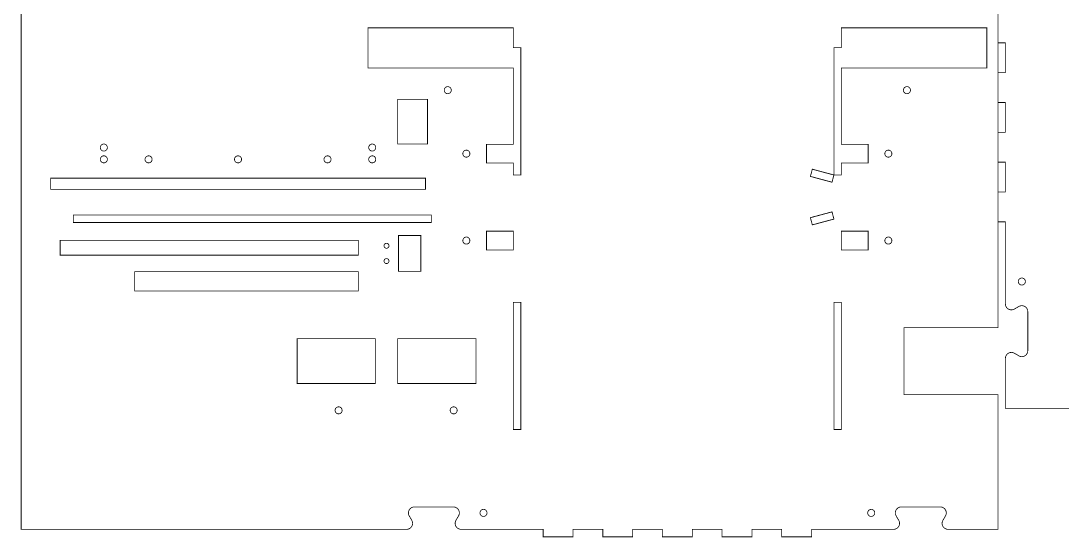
# Model space of a CAD drawing. Extents: x 0 to 2514, y 0 to 1335.
# Drawn here: x 0 to 1257, y 0 to 623 of the extents above; entities that cross this region are included whole.
import ezdxf

# ---------------------------------------------------------------- set-up
doc = ezdxf.new("R2010")
doc.units = 0
doc.layers.get('0').update_dxf_attribs({"linetype": 'CONTINUOUS'})

msp = doc.modelspace()

# ---------------------------------------------------------------- linework, layer by layer
at = {"color": 0, "const_width": 0.9449}
for points in [[(0.4724, 1325.5), (0.4724, 9.4818), (465.708, 9.4818), (465.828, 9.4818), (466.189, 9.4978), (466.662, 9.5451), (467.129, 9.623), (467.588, 9.731), (468.036, 9.8681), (468.472, 10.0334), (468.897, 10.2265), (469.308, 10.4464), (469.704, 10.6923), (470.085, 10.9638), (470.446, 11.2597), (470.789, 11.5794), (471.111, 11.9223), (471.412, 12.2874), (471.69, 12.6743), (471.883, 12.9779), (471.944, 13.0817), (472.004, 13.1855), (472.169, 13.5052), (472.365, 13.9393), (472.532, 14.3825), (472.668, 14.8333), (472.772, 15.2901), (472.849, 15.7514), (472.893, 16.2158), (472.908, 16.6817), (472.893, 17.1476), (472.849, 17.6119), (472.772, 18.0733), (472.668, 18.5301), (472.532, 18.981), (472.365, 19.4242), (472.169, 19.8583), (472.004, 20.1778), (471.944, 20.2817), (468.826, 25.6818), (468.747, 25.8186), (468.535, 26.2426), (468.294, 26.8236), (468.106, 27.421), (467.971, 28.0315), (467.889, 28.6512), (467.861, 29.2771), (467.889, 29.9051), (467.943, 30.3765), (467.971, 30.5319), (467.999, 30.6875), (468.108, 31.1493), (468.297, 31.7487), (468.537, 32.3272), (468.826, 32.8817), (469.162, 33.409), (469.543, 33.9063), (469.968, 34.37), (470.313, 34.6957), (470.433, 34.7972), (470.554, 34.8986), (470.935, 35.1821), (471.465, 35.5196), (472.021, 35.8083), (472.599, 36.0475), (473.196, 36.2357), (473.807, 36.3715), (474.431, 36.454), (474.904, 36.4818), (475.061, 36.4818), (522.121, 36.4818), (522.278, 36.4818), (522.751, 36.454), (523.375, 36.3715), (523.986, 36.2357), (524.583, 36.0475), (525.16, 35.8083), (525.717, 35.5196), (526.247, 35.1821), (526.628, 34.8986), (526.749, 34.7972), (526.869, 34.6957), (527.214, 34.37), (527.639, 33.9063), (528.019, 33.409), (528.356, 32.8817), (528.644, 32.3272), (528.885, 31.7487), (529.074, 31.1493), (529.183, 30.6875), (529.211, 30.5319), (529.239, 30.3765), (529.293, 29.9051), (529.321, 29.2771), (529.293, 28.6512), (529.211, 28.0315), (529.075, 27.421), (528.887, 26.8236), (528.647, 26.2426), (528.435, 25.8186), (528.356, 25.6818), (525.238, 20.2817), (525.158, 20.145), (524.946, 19.7208), (524.706, 19.1399), (524.518, 18.5424), (524.382, 17.9321), (524.301, 17.3122), (524.274, 16.6864), (524.3, 16.0583), (524.356, 15.5871), (524.383, 15.4314), (524.41, 15.276), (524.519, 14.8143), (524.71, 14.2149), (524.949, 13.6363), (525.238, 13.0818), (525.574, 12.5545), (525.954, 12.0573), (526.379, 11.5935), (526.724, 11.2678), (526.846, 11.1662), (526.967, 11.0648), (527.347, 10.7815), (527.878, 10.444), (528.433, 10.1552), (529.011, 9.916), (529.607, 9.7279), (530.218, 9.592), (530.842, 9.5096), (531.315, 9.4818), (531.474, 9.4818), (630.474, 9.4818), (630.474, 0.4818), (666.474, 0.4818), (666.474, 9.4818), (702.474, 9.4818), (702.474, 0.4818), (738.474, 0.4818), (738.474, 9.4818), (774.474, 9.4818), (774.474, 0.4818), (810.474, 0.4818), (810.474, 9.4818), (846.474, 9.4818), (846.474, 0.4818), (882.474, 0.4818), (882.474, 9.4818), (918.474, 9.4818), (918.474, 0.4818), (954.474, 0.4818), (954.474, 9.4818), (1053.47, 9.4818), (1053.59, 9.4818), (1053.95, 9.4978), (1054.43, 9.5451), (1054.89, 9.623), (1055.35, 9.731), (1055.8, 9.8681), (1056.24, 10.0334), (1056.66, 10.2265), (1057.07, 10.4464), (1057.47, 10.6923), (1057.85, 10.9638), (1058.21, 11.2597), (1058.55, 11.5794), (1058.88, 11.9223), (1059.18, 12.2874), (1059.46, 12.6743), (1059.65, 12.9779), (1059.71, 13.0817), (1059.77, 13.1855), (1059.94, 13.5052), (1060.13, 13.9393), (1060.3, 14.3825), (1060.43, 14.8333), (1060.54, 15.2901), (1060.61, 15.7514), (1060.66, 16.2158), (1060.67, 16.6817), (1060.66, 17.1476), (1060.61, 17.6119), (1060.54, 18.0733), (1060.43, 18.5301), (1060.3, 18.981), (1060.13, 19.4242), (1059.94, 19.8583), (1059.77, 20.1778), (1059.71, 20.2817), (1056.59, 25.6818), (1056.53, 25.7856), (1056.37, 26.1053), (1056.17, 26.5393), (1056, 26.9825), (1055.87, 27.4333), (1055.76, 27.8901), (1055.69, 28.3514), (1055.64, 28.8158), (1055.63, 29.2817), (1055.64, 29.7476), (1055.69, 30.2121), (1055.76, 30.6733), (1055.87, 31.1303), (1056, 31.581), (1056.17, 32.0242), (1056.37, 32.4583), (1056.53, 32.7779), (1056.59, 32.8817), (1056.65, 32.9857), (1056.85, 33.2893), (1057.12, 33.676), (1057.43, 34.0412), (1057.75, 34.3842), (1058.09, 34.7039), (1058.45, 34.9997), (1058.83, 35.2711), (1059.23, 35.5171), (1059.64, 35.7371), (1060.06, 35.9301), (1060.5, 36.0956), (1060.95, 36.2326), (1061.41, 36.3406), (1061.87, 36.4185), (1062.35, 36.4658), (1062.71, 36.4818), (1062.83, 36.4818), (1109.89, 36.4818), (1110.01, 36.4818), (1110.37, 36.4658), (1110.84, 36.4185), (1111.31, 36.3406), (1111.76, 36.2326), (1112.21, 36.0956), (1112.65, 35.9301), (1113.07, 35.7371), (1113.49, 35.5171), (1113.88, 35.2711), (1114.26, 34.9997), (1114.62, 34.7039), (1114.97, 34.3842), (1115.29, 34.0412), (1115.59, 33.676), (1115.87, 33.2893), (1116.06, 32.9857), (1116.12, 32.8817), (1116.18, 32.7779), (1116.35, 32.4583), (1116.54, 32.0242), (1116.71, 31.581), (1116.84, 31.1303), (1116.95, 30.6733), (1117.02, 30.2121), (1117.07, 29.7476), (1117.09, 29.2817), (1117.07, 28.8158), (1117.02, 28.3514), (1116.95, 27.8901), (1116.84, 27.4333), (1116.71, 26.9825), (1116.54, 26.5393), (1116.35, 26.1053), (1116.18, 25.7856), (1116.12, 25.6818), (1113, 20.2817), (1112.93, 20.145), (1112.71, 19.7208), (1112.47, 19.1399), (1112.28, 18.5424), (1112.15, 17.9321), (1112.07, 17.3122), (1112.04, 16.6864), (1112.07, 16.0583), (1112.12, 15.5871), (1112.15, 15.4314), (1112.18, 15.276), (1112.28, 14.8143), (1112.48, 14.2149), (1112.72, 13.6363), (1113, 13.0818), (1113.34, 12.5545), (1113.72, 12.0573), (1114.14, 11.5935), (1114.49, 11.2678), (1114.61, 11.1662), (1114.73, 11.0648), (1115.11, 10.7815), (1115.64, 10.444), (1116.2, 10.1552), (1116.78, 9.916), (1117.37, 9.7279), (1117.98, 9.592), (1118.61, 9.5096), (1119.08, 9.4818), (1119.24, 9.4818), (1179.47, 9.4818), (1179.47, 171.95), (1066.09, 171.95), (1066.09, 252.95), (1179.47, 252.95), (1179.47, 632.499)], [(1350.94, 155.499), (1188.47, 155.499), (1188.47, 215.733), (1188.47, 215.853), (1188.49, 216.214), (1188.54, 216.688), (1188.62, 217.154), (1188.72, 217.612), (1188.86, 218.061), (1189.03, 218.497), (1189.22, 218.922), (1189.44, 219.333), (1189.68, 219.729), (1189.96, 220.108), (1190.25, 220.471), (1190.57, 220.814), (1190.92, 221.136), (1191.28, 221.438), (1191.67, 221.715), (1191.97, 221.908), (1192.07, 221.969), (1192.18, 222.029), (1192.5, 222.194), (1192.93, 222.39), (1193.38, 222.557), (1193.83, 222.692), (1194.28, 222.797), (1194.74, 222.874), (1195.21, 222.918), (1195.67, 222.933), (1196.14, 222.918), (1196.6, 222.874), (1197.07, 222.797), (1197.52, 222.692), (1197.97, 222.557), (1198.42, 222.39), (1198.85, 222.194), (1199.17, 222.029), (1199.27, 221.969), (1204.68, 218.851), (1204.78, 218.792), (1205.1, 218.625), (1205.53, 218.429), (1205.98, 218.264), (1206.43, 218.128), (1206.88, 218.022), (1207.34, 217.947), (1207.81, 217.901), (1208.27, 217.886), (1208.74, 217.901), (1209.2, 217.947), (1209.67, 218.022), (1210.12, 218.128), (1210.57, 218.264), (1211.02, 218.429), (1211.45, 218.625), (1211.77, 218.792), (1211.88, 218.851), (1211.98, 218.911), (1212.28, 219.104), (1212.67, 219.383), (1213.03, 219.683), (1213.38, 220.007), (1213.7, 220.349), (1213.99, 220.711), (1214.26, 221.09), (1214.51, 221.486), (1214.73, 221.897), (1214.92, 222.322), (1215.09, 222.76), (1215.23, 223.208), (1215.33, 223.667), (1215.41, 224.133), (1215.46, 224.607), (1215.47, 224.967), (1215.47, 225.086), (1215.47, 272.144), (1215.47, 272.265), (1215.46, 272.625), (1215.41, 273.099), (1215.33, 273.565), (1215.23, 274.024), (1215.09, 274.472), (1214.92, 274.91), (1214.73, 275.333), (1214.51, 275.744), (1214.26, 276.142), (1213.99, 276.521), (1213.7, 276.882), (1213.38, 277.225), (1213.03, 277.547), (1212.67, 277.849), (1212.28, 278.126), (1211.98, 278.321), (1211.88, 278.381), (1211.77, 278.44), (1211.45, 278.607), (1211.02, 278.803), (1210.57, 278.968), (1210.12, 279.104), (1209.67, 279.21), (1209.2, 279.285), (1208.74, 279.331), (1208.27, 279.344), (1207.81, 279.331), (1207.34, 279.285), (1206.88, 279.21), (1206.43, 279.104), (1205.98, 278.968), (1205.53, 278.803), (1205.1, 278.607), (1204.78, 278.44), (1204.68, 278.381), (1199.27, 275.263), (1199.14, 275.183), (1198.71, 274.971), (1198.13, 274.731), (1197.53, 274.543), (1196.93, 274.407), (1196.3, 274.326), (1195.68, 274.299), (1195.05, 274.325), (1194.58, 274.381), (1194.42, 274.407), (1194.27, 274.435), (1193.81, 274.544), (1193.21, 274.733), (1192.63, 274.974), (1192.07, 275.263), (1191.55, 275.599), (1191.05, 275.979), (1190.59, 276.404), (1190.26, 276.749), (1190.16, 276.869), (1190.06, 276.992), (1189.77, 277.372), (1189.44, 277.903), (1189.15, 278.458), (1188.91, 279.036), (1188.72, 279.632), (1188.58, 280.243), (1188.5, 280.867), (1188.47, 281.34), (1188.47, 281.499), (1188.47, 380.499), (1179.47, 380.499), (1179.47, 416.499), (1188.47, 416.499), (1188.47, 452.499), (1179.47, 452.499), (1179.47, 488.499), (1188.47, 488.499), (1188.47, 524.499), (1179.47, 524.499), (1179.47, 560.499), (1188.47, 560.499), (1188.47, 596.499), (1179.47, 596.499)]]:
    msp.add_lwpolyline(points, dxfattribs=at)
at = {"color": 0}
for points, const_width in [([(594.474, 566.214), (418.974, 566.214), (418.974, 614.688), (594.474, 614.688), (594.474, 590.69), (603.474, 590.69), (603.474, 437.09), (594.474, 437.09), (594.474, 451.463), (562.074, 451.463), (562.074, 474.14), (594.474, 474.14), (594.474, 566.214)], 1), ([(990.474, 566.214), (1165.97, 566.214), (1165.97, 614.688), (990.474, 614.688), (990.474, 590.69), (981.474, 590.69), (981.474, 437.09), (990.474, 437.09), (990.474, 451.463), (1022.87, 451.463), (1022.87, 474.14), (990.474, 474.14), (990.474, 566.214)], 1), ([(519.603, 539.426), (519.603, 539.318), (519.581, 538.992), (519.517, 538.569), (519.412, 538.162), (519.269, 537.772), (519.09, 537.4), (518.876, 537.05), (518.632, 536.722), (518.358, 536.421), (518.056, 536.146), (517.728, 535.901), (517.378, 535.689), (517.006, 535.51), (516.615, 535.367), (516.208, 535.261), (515.786, 535.197), (515.46, 535.175), (515.351, 535.175), (515.243, 535.175), (514.917, 535.197), (514.494, 535.261), (514.086, 535.367), (513.696, 535.51), (513.325, 535.689), (512.974, 535.901), (512.646, 536.146), (512.344, 536.421), (512.071, 536.722), (511.825, 537.05), (511.613, 537.4), (511.433, 537.772), (511.29, 538.162), (511.186, 538.569), (511.121, 538.992), (511.099, 539.318), (511.099, 539.426), (511.099, 539.536), (511.121, 539.861), (511.186, 540.283), (511.29, 540.692), (511.433, 541.082), (511.613, 541.454), (511.825, 541.804), (512.071, 542.132), (512.344, 542.433), (512.646, 542.708), (512.974, 542.953), (513.325, 543.165), (513.696, 543.344), (514.086, 543.488), (514.494, 543.593), (514.917, 543.657), (515.243, 543.679), (515.351, 543.679), (515.46, 543.679), (515.786, 543.657), (516.208, 543.593), (516.615, 543.488), (517.006, 543.344), (517.378, 543.165), (517.728, 542.953), (518.056, 542.708), (518.358, 542.433), (518.632, 542.132), (518.876, 541.804), (519.09, 541.454), (519.269, 541.082), (519.412, 540.692), (519.517, 540.283), (519.581, 539.861), (519.603, 539.536), (519.603, 539.426)], 0.9449), ([(1073.85, 539.426), (1073.85, 539.318), (1073.83, 538.992), (1073.76, 538.569), (1073.66, 538.162), (1073.51, 537.772), (1073.33, 537.4), (1073.12, 537.05), (1072.88, 536.722), (1072.6, 536.421), (1072.3, 536.146), (1071.97, 535.901), (1071.62, 535.689), (1071.25, 535.51), (1070.86, 535.367), (1070.45, 535.261), (1070.03, 535.197), (1069.71, 535.175), (1069.6, 535.175), (1069.49, 535.175), (1069.16, 535.197), (1068.74, 535.261), (1068.33, 535.367), (1067.94, 535.51), (1067.57, 535.689), (1067.22, 535.901), (1066.89, 536.146), (1066.59, 536.421), (1066.32, 536.722), (1066.07, 537.05), (1065.86, 537.4), (1065.68, 537.772), (1065.53, 538.162), (1065.43, 538.569), (1065.37, 538.992), (1065.34, 539.318), (1065.34, 539.426), (1065.34, 539.536), (1065.37, 539.861), (1065.43, 540.283), (1065.53, 540.692), (1065.68, 541.082), (1065.86, 541.454), (1066.07, 541.804), (1066.32, 542.132), (1066.59, 542.433), (1066.89, 542.708), (1067.22, 542.953), (1067.57, 543.165), (1067.94, 543.344), (1068.33, 543.488), (1068.74, 543.593), (1069.16, 543.657), (1069.49, 543.679), (1069.6, 543.679), (1069.71, 543.679), (1070.03, 543.657), (1070.45, 543.593), (1070.86, 543.488), (1071.25, 543.344), (1071.62, 543.165), (1071.97, 542.953), (1072.3, 542.708), (1072.6, 542.433), (1072.88, 542.132), (1073.12, 541.804), (1073.33, 541.454), (1073.51, 541.082), (1073.66, 540.692), (1073.76, 540.283), (1073.83, 539.861), (1073.85, 539.536), (1073.85, 539.426)], 0.9449), ([(454.974, 528.414), (490.974, 528.414), (490.974, 474.414), (454.974, 474.414), (454.974, 528.414)], 1), ([(104.445, 470.169), (104.445, 470.061), (104.423, 469.735), (104.358, 469.313), (104.253, 468.906), (104.11, 468.515), (103.931, 468.143), (103.718, 467.793), (103.474, 467.465), (103.199, 467.164), (102.897, 466.889), (102.57, 466.644), (102.219, 466.431), (101.848, 466.253), (101.457, 466.11), (101.049, 466.004), (100.627, 465.94), (100.301, 465.918), (100.193, 465.918), (100.084, 465.918), (99.7578, 465.94), (99.3357, 466.004), (98.9282, 466.11), (98.5375, 466.253), (98.1658, 466.431), (97.8153, 466.644), (97.4879, 466.889), (97.186, 467.164), (96.9115, 467.465), (96.6667, 467.793), (96.4537, 468.143), (96.2747, 468.515), (96.1317, 468.906), (96.0269, 469.313), (95.9625, 469.735), (95.9406, 470.061), (95.9406, 470.169), (95.9406, 470.279), (95.9625, 470.604), (96.0269, 471.026), (96.1317, 471.435), (96.2747, 471.825), (96.4537, 472.197), (96.6667, 472.547), (96.9115, 472.875), (97.186, 473.176), (97.4879, 473.451), (97.8153, 473.696), (98.1658, 473.908), (98.5375, 474.088), (98.9282, 474.231), (99.3357, 474.336), (99.7578, 474.4), (100.084, 474.422), (100.193, 474.422), (100.301, 474.422), (100.627, 474.4), (101.049, 474.336), (101.457, 474.231), (101.848, 474.088), (102.219, 473.908), (102.57, 473.696), (102.897, 473.451), (103.199, 473.176), (103.474, 472.875), (103.718, 472.547), (103.931, 472.197), (104.11, 471.825), (104.253, 471.435), (104.358, 471.026), (104.423, 470.604), (104.445, 470.279), (104.445, 470.169)], 0.9449), ([(428.444, 470.169), (428.444, 470.061), (428.424, 469.735), (428.358, 469.313), (428.254, 468.906), (428.111, 468.515), (427.932, 468.143), (427.719, 467.793), (427.474, 467.465), (427.2, 467.164), (426.897, 466.889), (426.571, 466.644), (426.219, 466.431), (425.849, 466.253), (425.457, 466.11), (425.05, 466.004), (424.628, 465.94), (424.301, 465.918), (424.193, 465.918), (424.085, 465.918), (423.758, 465.94), (423.336, 466.004), (422.929, 466.11), (422.537, 466.253), (422.167, 466.431), (421.815, 466.644), (421.489, 466.889), (421.186, 467.164), (420.912, 467.465), (420.667, 467.793), (420.454, 468.143), (420.275, 468.515), (420.132, 468.906), (420.028, 469.313), (419.963, 469.735), (419.942, 470.061), (419.942, 470.169), (419.942, 470.279), (419.963, 470.604), (420.028, 471.026), (420.132, 471.435), (420.275, 471.825), (420.454, 472.197), (420.667, 472.547), (420.912, 472.875), (421.186, 473.176), (421.489, 473.451), (421.815, 473.696), (422.167, 473.908), (422.537, 474.088), (422.929, 474.231), (423.336, 474.336), (423.758, 474.4), (424.085, 474.422), (424.193, 474.422), (424.301, 474.422), (424.628, 474.4), (425.05, 474.336), (425.457, 474.231), (425.849, 474.088), (426.219, 473.908), (426.571, 473.696), (426.897, 473.451), (427.2, 473.176), (427.474, 472.875), (427.719, 472.547), (427.932, 472.197), (428.111, 471.825), (428.254, 471.435), (428.358, 471.026), (428.424, 470.604), (428.444, 470.279), (428.444, 470.169)], 0.9449), ([(542.032, 462.801), (542.032, 462.693), (542.01, 462.367), (541.946, 461.944), (541.842, 461.537), (541.699, 461.147), (541.519, 460.775), (541.306, 460.425), (541.061, 460.097), (540.787, 459.796), (540.485, 459.521), (540.158, 459.276), (539.807, 459.063), (539.436, 458.883), (539.044, 458.742), (538.637, 458.636), (538.215, 458.572), (537.889, 458.55), (537.781, 458.55), (537.672, 458.55), (537.346, 458.572), (536.924, 458.636), (536.515, 458.742), (536.125, 458.883), (535.754, 459.063), (535.403, 459.276), (535.075, 459.521), (534.774, 459.796), (534.499, 460.097), (534.254, 460.425), (534.042, 460.775), (533.863, 461.147), (533.719, 461.537), (533.615, 461.944), (533.55, 462.367), (533.528, 462.693), (533.528, 462.801), (533.528, 462.911), (533.55, 463.236), (533.615, 463.658), (533.719, 464.067), (533.863, 464.457), (534.042, 464.829), (534.254, 465.179), (534.499, 465.507), (534.774, 465.808), (535.075, 466.083), (535.403, 466.328), (535.754, 466.54), (536.125, 466.719), (536.515, 466.863), (536.924, 466.967), (537.346, 467.032), (537.672, 467.054), (537.781, 467.054), (537.889, 467.054), (538.215, 467.032), (538.637, 466.967), (539.044, 466.863), (539.436, 466.719), (539.807, 466.54), (540.158, 466.328), (540.485, 466.083), (540.787, 465.808), (541.061, 465.507), (541.306, 465.179), (541.519, 464.829), (541.699, 464.457), (541.842, 464.067), (541.946, 463.658), (542.01, 463.236), (542.032, 462.911), (542.032, 462.801)], 0.9449), ([(1051.42, 462.801), (1051.42, 462.693), (1051.4, 462.367), (1051.33, 461.944), (1051.23, 461.537), (1051.08, 461.147), (1050.91, 460.775), (1050.69, 460.425), (1050.45, 460.097), (1050.17, 459.796), (1049.87, 459.521), (1049.54, 459.276), (1049.19, 459.063), (1048.82, 458.883), (1048.43, 458.742), (1048.02, 458.636), (1047.6, 458.572), (1047.27, 458.55), (1047.17, 458.55), (1047.06, 458.55), (1046.73, 458.572), (1046.31, 458.636), (1045.9, 458.742), (1045.51, 458.883), (1045.14, 459.063), (1044.79, 459.276), (1044.46, 459.521), (1044.16, 459.796), (1043.89, 460.097), (1043.64, 460.425), (1043.43, 460.775), (1043.25, 461.147), (1043.11, 461.537), (1043, 461.944), (1042.94, 462.367), (1042.92, 462.693), (1042.92, 462.801), (1042.92, 462.911), (1042.94, 463.236), (1043, 463.658), (1043.11, 464.067), (1043.25, 464.457), (1043.43, 464.829), (1043.64, 465.179), (1043.89, 465.507), (1044.16, 465.808), (1044.46, 466.083), (1044.79, 466.328), (1045.14, 466.54), (1045.51, 466.719), (1045.9, 466.863), (1046.31, 466.967), (1046.73, 467.032), (1047.06, 467.054), (1047.17, 467.054), (1047.27, 467.054), (1047.6, 467.032), (1048.02, 466.967), (1048.43, 466.863), (1048.82, 466.719), (1049.19, 466.54), (1049.54, 466.328), (1049.87, 466.083), (1050.17, 465.808), (1050.45, 465.507), (1050.69, 465.179), (1050.91, 464.829), (1051.08, 464.457), (1051.23, 464.067), (1051.33, 463.658), (1051.4, 463.236), (1051.42, 462.911), (1051.42, 462.801)], 0.9449), ([(104.445, 455.932), (104.445, 455.824), (104.423, 455.497), (104.358, 455.075), (104.253, 454.668), (104.11, 454.276), (103.931, 453.906), (103.718, 453.554), (103.474, 453.228), (103.199, 452.925), (102.897, 452.651), (102.57, 452.406), (102.219, 452.193), (101.848, 452.014), (101.457, 451.871), (101.049, 451.767), (100.627, 451.701), (100.301, 451.681), (100.193, 451.681), (100.084, 451.681), (99.7578, 451.701), (99.3357, 451.767), (98.9282, 451.871), (98.5375, 452.014), (98.1658, 452.193), (97.8153, 452.406), (97.4879, 452.651), (97.186, 452.925), (96.9115, 453.228), (96.6667, 453.554), (96.4537, 453.906), (96.2747, 454.276), (96.1317, 454.668), (96.0269, 455.075), (95.9625, 455.497), (95.9406, 455.824), (95.9406, 455.932), (95.9406, 456.04), (95.9625, 456.367), (96.0269, 456.789), (96.1317, 457.196), (96.2747, 457.588), (96.4537, 457.958), (96.6667, 458.31), (96.9115, 458.636), (97.186, 458.939), (97.4879, 459.213), (97.8153, 459.458), (98.1658, 459.671), (98.5375, 459.85), (98.9282, 459.993), (99.3357, 460.097), (99.7578, 460.162), (100.084, 460.183), (100.193, 460.183), (100.301, 460.183), (100.627, 460.162), (101.049, 460.097), (101.457, 459.993), (101.848, 459.85), (102.219, 459.671), (102.57, 459.458), (102.897, 459.213), (103.199, 458.939), (103.474, 458.636), (103.718, 458.31), (103.931, 457.958), (104.11, 457.588), (104.253, 457.196), (104.358, 456.789), (104.423, 456.367), (104.445, 456.04), (104.445, 455.932)], 0.9449), ([(158.444, 455.932), (158.444, 455.824), (158.422, 455.497), (158.358, 455.075), (158.254, 454.668), (158.111, 454.276), (157.932, 453.906), (157.718, 453.554), (157.474, 453.228), (157.199, 452.925), (156.897, 452.651), (156.569, 452.406), (156.219, 452.193), (155.847, 452.014), (155.457, 451.871), (155.05, 451.767), (154.628, 451.701), (154.301, 451.681), (154.193, 451.681), (154.083, 451.681), (153.758, 451.701), (153.336, 451.767), (152.928, 451.871), (152.538, 452.014), (152.165, 452.193), (151.815, 452.406), (151.487, 452.651), (151.186, 452.925), (150.911, 453.228), (150.667, 453.554), (150.454, 453.906), (150.275, 454.276), (150.132, 454.668), (150.026, 455.075), (149.962, 455.497), (149.94, 455.824), (149.94, 455.932), (149.94, 456.04), (149.962, 456.367), (150.026, 456.789), (150.132, 457.196), (150.275, 457.588), (150.454, 457.958), (150.667, 458.31), (150.911, 458.636), (151.186, 458.939), (151.487, 459.213), (151.815, 459.458), (152.165, 459.671), (152.538, 459.85), (152.928, 459.993), (153.336, 460.097), (153.758, 460.162), (154.083, 460.183), (154.193, 460.183), (154.301, 460.183), (154.628, 460.162), (155.05, 460.097), (155.457, 459.993), (155.847, 459.85), (156.219, 459.671), (156.569, 459.458), (156.897, 459.213), (157.199, 458.939), (157.474, 458.636), (157.718, 458.31), (157.932, 457.958), (158.111, 457.588), (158.254, 457.196), (158.358, 456.789), (158.422, 456.367), (158.444, 456.04), (158.444, 455.932)], 0.9449), ([(266.444, 455.932), (266.444, 455.824), (266.422, 455.497), (266.358, 455.075), (266.254, 454.668), (266.111, 454.276), (265.932, 453.906), (265.718, 453.554), (265.474, 453.228), (265.2, 452.925), (264.897, 452.651), (264.569, 452.406), (264.219, 452.193), (263.847, 452.014), (263.457, 451.871), (263.05, 451.767), (262.628, 451.701), (262.301, 451.681), (262.193, 451.681), (262.085, 451.681), (261.758, 451.701), (261.336, 451.767), (260.928, 451.871), (260.537, 452.014), (260.167, 452.193), (259.815, 452.406), (259.487, 452.651), (259.186, 452.925), (258.911, 453.228), (258.667, 453.554), (258.454, 453.906), (258.275, 454.276), (258.132, 454.668), (258.028, 455.075), (257.963, 455.497), (257.94, 455.824), (257.94, 455.932), (257.94, 456.04), (257.963, 456.367), (258.028, 456.789), (258.132, 457.196), (258.275, 457.588), (258.454, 457.958), (258.667, 458.31), (258.911, 458.636), (259.186, 458.939), (259.487, 459.213), (259.815, 459.458), (260.167, 459.671), (260.537, 459.85), (260.928, 459.993), (261.336, 460.097), (261.758, 460.162), (262.085, 460.183), (262.193, 460.183), (262.301, 460.183), (262.628, 460.162), (263.05, 460.097), (263.457, 459.993), (263.847, 459.85), (264.219, 459.671), (264.569, 459.458), (264.897, 459.213), (265.2, 458.939), (265.474, 458.636), (265.718, 458.31), (265.932, 457.958), (266.111, 457.588), (266.254, 457.196), (266.358, 456.789), (266.422, 456.367), (266.444, 456.04), (266.444, 455.932)], 0.9449), ([(374.444, 455.932), (374.444, 455.824), (374.424, 455.497), (374.358, 455.075), (374.254, 454.668), (374.111, 454.276), (373.932, 453.906), (373.719, 453.554), (373.474, 453.228), (373.2, 452.925), (372.897, 452.651), (372.571, 452.406), (372.219, 452.193), (371.849, 452.014), (371.457, 451.871), (371.05, 451.767), (370.628, 451.701), (370.301, 451.681), (370.193, 451.681), (370.085, 451.681), (369.758, 451.701), (369.336, 451.767), (368.929, 451.871), (368.537, 452.014), (368.167, 452.193), (367.815, 452.406), (367.489, 452.651), (367.186, 452.925), (366.912, 453.228), (366.667, 453.554), (366.454, 453.906), (366.275, 454.276), (366.132, 454.668), (366.028, 455.075), (365.963, 455.497), (365.942, 455.824), (365.942, 455.932), (365.942, 456.04), (365.963, 456.367), (366.028, 456.789), (366.132, 457.196), (366.275, 457.588), (366.454, 457.958), (366.667, 458.31), (366.912, 458.636), (367.186, 458.939), (367.489, 459.213), (367.815, 459.458), (368.167, 459.671), (368.537, 459.85), (368.929, 459.993), (369.336, 460.097), (369.758, 460.162), (370.085, 460.183), (370.193, 460.183), (370.301, 460.183), (370.628, 460.162), (371.05, 460.097), (371.457, 459.993), (371.849, 459.85), (372.219, 459.671), (372.571, 459.458), (372.897, 459.213), (373.2, 458.939), (373.474, 458.636), (373.719, 458.31), (373.932, 457.958), (374.111, 457.588), (374.254, 457.196), (374.358, 456.789), (374.424, 456.367), (374.444, 456.04), (374.444, 455.932)], 0.9449), ([(428.444, 455.932), (428.444, 455.824), (428.424, 455.497), (428.358, 455.075), (428.254, 454.668), (428.111, 454.276), (427.932, 453.906), (427.719, 453.554), (427.474, 453.228), (427.2, 452.925), (426.897, 452.651), (426.571, 452.406), (426.219, 452.193), (425.849, 452.014), (425.457, 451.871), (425.05, 451.767), (424.628, 451.701), (424.301, 451.681), (424.193, 451.681), (424.085, 451.681), (423.758, 451.701), (423.336, 451.767), (422.929, 451.871), (422.537, 452.014), (422.167, 452.193), (421.815, 452.406), (421.489, 452.651), (421.186, 452.925), (420.912, 453.228), (420.667, 453.554), (420.454, 453.906), (420.275, 454.276), (420.132, 454.668), (420.028, 455.075), (419.963, 455.497), (419.942, 455.824), (419.942, 455.932), (419.942, 456.04), (419.963, 456.367), (420.028, 456.789), (420.132, 457.196), (420.275, 457.588), (420.454, 457.958), (420.667, 458.31), (420.912, 458.636), (421.186, 458.939), (421.489, 459.213), (421.815, 459.458), (422.167, 459.671), (422.537, 459.85), (422.929, 459.993), (423.336, 460.097), (423.758, 460.162), (424.085, 460.183), (424.193, 460.183), (424.301, 460.183), (424.628, 460.162), (425.05, 460.097), (425.457, 459.993), (425.849, 459.85), (426.219, 459.671), (426.571, 459.458), (426.897, 459.213), (427.2, 458.939), (427.474, 458.636), (427.719, 458.31), (427.932, 457.958), (428.111, 457.588), (428.254, 457.196), (428.358, 456.789), (428.424, 456.367), (428.444, 456.04), (428.444, 455.932)], 0.9449), ([(981.474, 437.047), (955.394, 444.036), (953.064, 435.343), (979.144, 428.354), (981.474, 437.047)], 1), ([(35.9325, 433.269), (488.453, 433.269), (488.453, 419.733), (35.9325, 419.733), (35.9325, 433.269)], 1), ([(979.144, 392.546), (953.064, 385.558), (955.394, 376.865), (981.474, 383.853), (979.144, 392.546)], 1), ([(63.4725, 388.729), (495.474, 388.729), (495.474, 379.729), (63.4725, 379.729), (63.4725, 388.729)], 1), ([(562.074, 369.258), (594.474, 369.258), (594.474, 346.581), (562.074, 346.581), (562.074, 369.258)], 1), ([(990.474, 369.258), (1022.87, 369.258), (1022.87, 346.581), (990.474, 346.581), (990.474, 369.258)], 1), ([(47.4525, 358.25), (407.453, 358.25), (407.453, 340.25), (47.4525, 340.25), (47.4525, 358.25)], 1), ([(444.379, 351.596), (444.379, 351.519), (444.364, 351.292), (444.318, 350.996), (444.244, 350.711), (444.144, 350.438), (444.019, 350.178), (443.871, 349.932), (443.699, 349.703), (443.507, 349.492), (443.296, 349.299), (443.067, 349.128), (442.821, 348.979), (442.561, 348.854), (442.287, 348.754), (442.003, 348.681), (441.707, 348.635), (441.478, 348.619), (441.403, 348.619), (441.326, 348.619), (441.099, 348.635), (440.803, 348.681), (440.517, 348.754), (440.243, 348.854), (439.983, 348.979), (439.737, 349.128), (439.508, 349.299), (439.297, 349.492), (439.106, 349.703), (438.935, 349.932), (438.785, 350.178), (438.66, 350.438), (438.56, 350.711), (438.486, 350.996), (438.442, 351.292), (438.426, 351.519), (438.426, 351.596), (438.426, 351.672), (438.442, 351.9), (438.486, 352.196), (438.56, 352.481), (438.66, 352.754), (438.785, 353.015), (438.935, 353.26), (439.106, 353.489), (439.297, 353.7), (439.508, 353.893), (439.737, 354.064), (439.983, 354.213), (440.243, 354.339), (440.517, 354.439), (440.803, 354.513), (441.099, 354.557), (441.326, 354.572), (441.403, 354.572), (441.478, 354.572), (441.707, 354.557), (442.003, 354.513), (442.287, 354.439), (442.561, 354.339), (442.821, 354.213), (443.067, 354.064), (443.296, 353.893), (443.507, 353.7), (443.699, 353.489), (443.871, 353.26), (444.019, 353.015), (444.144, 352.754), (444.244, 352.481), (444.318, 352.196), (444.364, 351.9), (444.379, 351.672), (444.379, 351.596)], 0.9449), ([(455.803, 363.983), (482.803, 363.983), (482.803, 320.783), (455.803, 320.783), (455.803, 363.983)], 1), ([(542.032, 357.919), (542.032, 357.811), (542.01, 357.485), (541.946, 357.063), (541.842, 356.656), (541.699, 356.265), (541.519, 355.893), (541.306, 355.542), (541.061, 355.215), (540.787, 354.912), (540.485, 354.639), (540.158, 354.394), (539.807, 354.181), (539.436, 354.001), (539.044, 353.858), (538.637, 353.754), (538.215, 353.69), (537.889, 353.668), (537.781, 353.668), (537.672, 353.668), (537.346, 353.69), (536.924, 353.754), (536.515, 353.858), (536.125, 354.001), (535.754, 354.181), (535.403, 354.394), (535.075, 354.639), (534.774, 354.912), (534.499, 355.215), (534.254, 355.542), (534.042, 355.893), (533.863, 356.265), (533.719, 356.656), (533.615, 357.063), (533.55, 357.485), (533.528, 357.811), (533.528, 357.919), (533.528, 358.028), (533.55, 358.354), (533.615, 358.776), (533.719, 359.185), (533.863, 359.575), (534.042, 359.946), (534.254, 360.297), (534.499, 360.625), (534.774, 360.926), (535.075, 361.201), (535.403, 361.446), (535.754, 361.658), (536.125, 361.838), (536.515, 361.981), (536.924, 362.085), (537.346, 362.15), (537.672, 362.172), (537.781, 362.172), (537.889, 362.172), (538.215, 362.15), (538.637, 362.085), (539.044, 361.981), (539.436, 361.838), (539.807, 361.658), (540.158, 361.446), (540.485, 361.201), (540.787, 360.926), (541.061, 360.625), (541.306, 360.297), (541.519, 359.946), (541.699, 359.575), (541.842, 359.185), (541.946, 358.776), (542.01, 358.354), (542.032, 358.028), (542.032, 357.919)], 0.9449), ([(1051.42, 357.919), (1051.42, 357.811), (1051.4, 357.485), (1051.33, 357.063), (1051.23, 356.656), (1051.08, 356.265), (1050.91, 355.893), (1050.69, 355.542), (1050.45, 355.215), (1050.17, 354.912), (1049.87, 354.639), (1049.54, 354.394), (1049.19, 354.181), (1048.82, 354.001), (1048.43, 353.858), (1048.02, 353.754), (1047.6, 353.69), (1047.27, 353.668), (1047.17, 353.668), (1047.06, 353.668), (1046.73, 353.69), (1046.31, 353.754), (1045.9, 353.858), (1045.51, 354.001), (1045.14, 354.181), (1044.79, 354.394), (1044.46, 354.639), (1044.16, 354.912), (1043.89, 355.215), (1043.64, 355.542), (1043.43, 355.893), (1043.25, 356.265), (1043.11, 356.656), (1043, 357.063), (1042.94, 357.485), (1042.92, 357.811), (1042.92, 357.919), (1042.92, 358.028), (1042.94, 358.354), (1043, 358.776), (1043.11, 359.185), (1043.25, 359.575), (1043.43, 359.946), (1043.64, 360.297), (1043.89, 360.625), (1044.16, 360.926), (1044.46, 361.201), (1044.79, 361.446), (1045.14, 361.658), (1045.51, 361.838), (1045.9, 361.981), (1046.31, 362.085), (1046.73, 362.15), (1047.06, 362.172), (1047.17, 362.172), (1047.27, 362.172), (1047.6, 362.15), (1048.02, 362.085), (1048.43, 361.981), (1048.82, 361.838), (1049.19, 361.658), (1049.54, 361.446), (1049.87, 361.201), (1050.17, 360.926), (1050.45, 360.625), (1050.69, 360.297), (1050.91, 359.946), (1051.08, 359.575), (1051.23, 359.185), (1051.33, 358.776), (1051.4, 358.354), (1051.42, 358.028), (1051.42, 357.919)], 0.9449), ([(444.379, 333.171), (444.379, 333.094), (444.364, 332.867), (444.318, 332.571), (444.244, 332.286), (444.144, 332.013), (444.019, 331.751), (443.871, 331.507), (443.699, 331.278), (443.507, 331.067), (443.296, 330.874), (443.067, 330.703), (442.821, 330.554), (442.561, 330.428), (442.287, 330.328), (442.003, 330.254), (441.707, 330.21), (441.478, 330.194), (441.403, 330.194), (441.326, 330.194), (441.099, 330.21), (440.803, 330.254), (440.517, 330.328), (440.243, 330.428), (439.983, 330.554), (439.737, 330.703), (439.508, 330.874), (439.297, 331.067), (439.106, 331.278), (438.935, 331.507), (438.785, 331.751), (438.66, 332.013), (438.56, 332.286), (438.486, 332.571), (438.442, 332.867), (438.426, 333.094), (438.426, 333.171), (438.426, 333.247), (438.442, 333.475), (438.486, 333.771), (438.56, 334.056), (438.66, 334.329), (438.785, 334.589), (438.935, 334.835), (439.106, 335.064), (439.297, 335.275), (439.508, 335.468), (439.737, 335.639), (439.983, 335.787), (440.243, 335.914), (440.517, 336.014), (440.803, 336.086), (441.099, 336.132), (441.326, 336.147), (441.403, 336.147), (441.478, 336.147), (441.707, 336.132), (442.003, 336.086), (442.287, 336.014), (442.561, 335.914), (442.821, 335.787), (443.067, 335.639), (443.296, 335.468), (443.507, 335.275), (443.699, 335.064), (443.871, 334.835), (444.019, 334.589), (444.144, 334.329), (444.244, 334.056), (444.318, 333.771), (444.364, 333.475), (444.379, 333.247), (444.379, 333.171)], 0.9449), ([(137.453, 320.45), (407.453, 320.45), (407.453, 297.05), (137.453, 297.05), (137.453, 320.45)], 1), ([(1212.54, 308.499), (1212.54, 308.389), (1212.52, 308.064), (1212.46, 307.642), (1212.35, 307.233), (1212.21, 306.843), (1212.03, 306.471), (1211.82, 306.121), (1211.57, 305.793), (1211.3, 305.492), (1211, 305.217), (1210.67, 304.972), (1210.32, 304.76), (1209.95, 304.581), (1209.56, 304.438), (1209.15, 304.333), (1208.73, 304.268), (1208.4, 304.246), (1208.29, 304.246), (1208.18, 304.246), (1207.86, 304.268), (1207.43, 304.333), (1207.03, 304.438), (1206.64, 304.581), (1206.27, 304.76), (1205.92, 304.972), (1205.59, 305.217), (1205.29, 305.492), (1205.01, 305.793), (1204.77, 306.121), (1204.55, 306.471), (1204.38, 306.843), (1204.23, 307.233), (1204.13, 307.642), (1204.06, 308.064), (1204.04, 308.389), (1204.04, 308.499), (1204.04, 308.607), (1204.06, 308.933), (1204.13, 309.356), (1204.23, 309.763), (1204.38, 310.153), (1204.55, 310.525), (1204.77, 310.875), (1205.01, 311.203), (1205.29, 311.504), (1205.59, 311.779), (1205.92, 312.024), (1206.27, 312.237), (1206.64, 312.417), (1207.03, 312.56), (1207.43, 312.664), (1207.86, 312.728), (1208.18, 312.75), (1208.29, 312.75), (1208.4, 312.75), (1208.73, 312.728), (1209.15, 312.664), (1209.56, 312.56), (1209.95, 312.417), (1210.32, 312.237), (1210.67, 312.024), (1211, 311.779), (1211.3, 311.504), (1211.57, 311.203), (1211.82, 310.875), (1212.03, 310.525), (1212.21, 310.153), (1212.35, 309.763), (1212.46, 309.356), (1212.52, 308.933), (1212.54, 308.607), (1212.54, 308.499)], 0.9449), ([(594.474, 283.49), (603.474, 283.49), (603.474, 129.89), (594.474, 129.89), (594.474, 283.49)], 1), ([(981.474, 283.49), (990.474, 283.49), (990.474, 129.89), (981.474, 129.89), (981.474, 283.49)], 1), ([(333.474, 239.45), (427.974, 239.45), (427.974, 185.45), (333.474, 185.45), (333.474, 239.45)], 1), ([(454.974, 239.45), (549.474, 239.45), (549.474, 185.45), (454.974, 185.45), (454.974, 239.45)], 1), ([(387.828, 153.05), (387.828, 152.942), (387.806, 152.615), (387.74, 152.193), (387.636, 151.786), (387.493, 151.394), (387.314, 151.024), (387.101, 150.672), (386.857, 150.346), (386.582, 150.043), (386.281, 149.769), (385.953, 149.524), (385.603, 149.311), (385.231, 149.132), (384.84, 148.989), (384.432, 148.885), (384.01, 148.819), (383.685, 148.799), (383.575, 148.799), (383.467, 148.799), (383.14, 148.819), (382.718, 148.885), (382.311, 148.989), (381.921, 149.132), (381.549, 149.311), (381.199, 149.524), (380.871, 149.769), (380.569, 150.043), (380.294, 150.346), (380.05, 150.672), (379.836, 151.024), (379.657, 151.394), (379.515, 151.786), (379.41, 152.193), (379.346, 152.615), (379.324, 152.942), (379.324, 153.05), (379.324, 153.158), (379.346, 153.485), (379.41, 153.907), (379.515, 154.314), (379.657, 154.706), (379.836, 155.076), (380.05, 155.428), (380.294, 155.754), (380.569, 156.057), (380.871, 156.331), (381.199, 156.576), (381.549, 156.789), (381.921, 156.968), (382.311, 157.111), (382.718, 157.215), (383.14, 157.281), (383.467, 157.301), (383.575, 157.301), (383.685, 157.301), (384.01, 157.281), (384.432, 157.215), (384.84, 157.111), (385.231, 156.968), (385.603, 156.789), (385.953, 156.576), (386.281, 156.331), (386.582, 156.057), (386.857, 155.754), (387.101, 155.428), (387.314, 155.076), (387.493, 154.706), (387.636, 154.314), (387.74, 153.907), (387.806, 153.485), (387.828, 153.158), (387.828, 153.05)], 0.9449), ([(526.725, 153.05), (526.725, 152.942), (526.703, 152.615), (526.639, 152.193), (526.533, 151.786), (526.392, 151.394), (526.213, 151.024), (525.999, 150.672), (525.754, 150.346), (525.479, 150.043), (525.178, 149.769), (524.85, 149.524), (524.5, 149.311), (524.128, 149.132), (523.738, 148.989), (523.331, 148.885), (522.908, 148.819), (522.582, 148.799), (522.474, 148.799), (522.364, 148.799), (522.039, 148.819), (521.617, 148.885), (521.208, 148.989), (520.818, 149.132), (520.446, 149.311), (520.096, 149.524), (519.768, 149.769), (519.467, 150.043), (519.192, 150.346), (518.947, 150.672), (518.735, 151.024), (518.556, 151.394), (518.412, 151.786), (518.307, 152.193), (518.243, 152.615), (518.221, 152.942), (518.221, 153.05), (518.221, 153.158), (518.243, 153.485), (518.307, 153.907), (518.412, 154.314), (518.556, 154.706), (518.735, 155.076), (518.947, 155.428), (519.192, 155.754), (519.467, 156.057), (519.768, 156.331), (520.096, 156.576), (520.446, 156.789), (520.818, 156.968), (521.208, 157.111), (521.617, 157.215), (522.039, 157.281), (522.364, 157.301), (522.474, 157.301), (522.582, 157.301), (522.908, 157.281), (523.331, 157.215), (523.738, 157.111), (524.128, 156.968), (524.5, 156.789), (524.85, 156.576), (525.178, 156.331), (525.479, 156.057), (525.754, 155.754), (525.999, 155.428), (526.213, 155.076), (526.392, 154.706), (526.533, 154.314), (526.639, 153.907), (526.703, 153.485), (526.725, 153.158), (526.725, 153.05)], 0.9449), ([(562.725, 29.2999), (562.725, 29.1913), (562.703, 28.865), (562.639, 28.4429), (562.535, 28.0354), (562.392, 27.6447), (562.213, 27.2731), (561.999, 26.9225), (561.754, 26.5951), (561.481, 26.2932), (561.178, 26.0187), (560.85, 25.774), (560.5, 25.561), (560.128, 25.3819), (559.738, 25.2389), (559.331, 25.1342), (558.908, 25.0697), (558.582, 25.0478), (558.474, 25.0478), (558.365, 25.0478), (558.039, 25.0697), (557.617, 25.1342), (557.208, 25.2389), (556.818, 25.3819), (556.446, 25.561), (556.096, 25.774), (555.768, 26.0187), (555.467, 26.2932), (555.192, 26.5951), (554.947, 26.9225), (554.735, 27.2731), (554.556, 27.6447), (554.412, 28.0354), (554.308, 28.4429), (554.243, 28.865), (554.221, 29.1913), (554.221, 29.2999), (554.221, 29.4085), (554.243, 29.7346), (554.308, 30.1567), (554.412, 30.5643), (554.556, 30.9549), (554.735, 31.3267), (554.947, 31.6771), (555.192, 32.0046), (555.467, 32.3064), (555.768, 32.5808), (556.096, 32.8257), (556.446, 33.0386), (556.818, 33.2176), (557.208, 33.3607), (557.617, 33.4654), (558.039, 33.5299), (558.365, 33.5518), (558.474, 33.5518), (558.582, 33.5518), (558.908, 33.5299), (559.331, 33.4654), (559.738, 33.3607), (560.128, 33.2176), (560.5, 33.0386), (560.85, 32.8257), (561.178, 32.5808), (561.481, 32.3064), (561.754, 32.0046), (561.999, 31.6771), (562.213, 31.3267), (562.392, 30.9549), (562.535, 30.5643), (562.639, 30.1567), (562.703, 29.7346), (562.725, 29.4085), (562.725, 29.2999)], 0.9449), ([(1030.73, 29.2999), (1030.73, 29.1913), (1030.7, 28.865), (1030.64, 28.4429), (1030.53, 28.0354), (1030.39, 27.6447), (1030.21, 27.2731), (1030, 26.9225), (1029.76, 26.5951), (1029.48, 26.2932), (1029.18, 26.0187), (1028.85, 25.774), (1028.5, 25.561), (1028.13, 25.3819), (1027.74, 25.2389), (1027.33, 25.1342), (1026.91, 25.0697), (1026.58, 25.0478), (1026.47, 25.0478), (1026.37, 25.0478), (1026.04, 25.0697), (1025.62, 25.1342), (1025.21, 25.2389), (1024.82, 25.3819), (1024.45, 25.561), (1024.1, 25.774), (1023.77, 26.0187), (1023.47, 26.2932), (1023.19, 26.5951), (1022.95, 26.9225), (1022.73, 27.2731), (1022.56, 27.6447), (1022.41, 28.0354), (1022.31, 28.4429), (1022.24, 28.865), (1022.22, 29.1913), (1022.22, 29.2999), (1022.22, 29.4085), (1022.24, 29.7346), (1022.31, 30.1567), (1022.41, 30.5643), (1022.56, 30.9549), (1022.73, 31.3267), (1022.95, 31.6771), (1023.19, 32.0046), (1023.47, 32.3064), (1023.77, 32.5808), (1024.1, 32.8257), (1024.45, 33.0386), (1024.82, 33.2176), (1025.21, 33.3607), (1025.62, 33.4654), (1026.04, 33.5299), (1026.37, 33.5518), (1026.47, 33.5518), (1026.58, 33.5518), (1026.91, 33.5299), (1027.33, 33.4654), (1027.74, 33.3607), (1028.13, 33.2176), (1028.5, 33.0386), (1028.85, 32.8257), (1029.18, 32.5808), (1029.48, 32.3064), (1029.76, 32.0046), (1030, 31.6771), (1030.21, 31.3267), (1030.39, 30.9549), (1030.53, 30.5643), (1030.64, 30.1567), (1030.7, 29.7346), (1030.73, 29.4085), (1030.73, 29.2999)], 0.9449)]:
    msp.add_lwpolyline(points, close=True, dxfattribs=dict(at, const_width=const_width))

doc.saveas('drawing.dxf')
